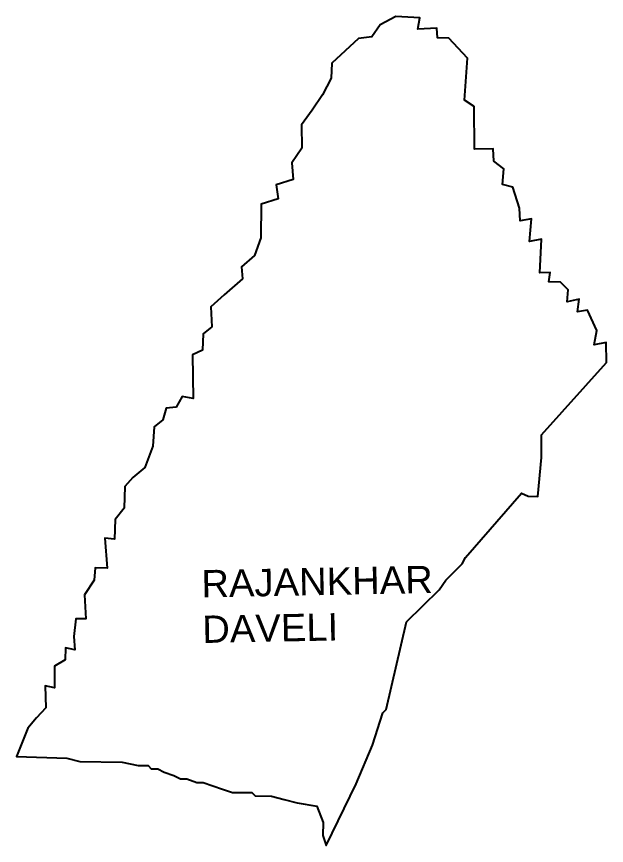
# Model space of a CAD drawing. Header units: metres. Extents: x 274773 to 283923, y 2080037 to 2083467.
# Drawn here: x 281578 to 283923, y 2080037 to 2083333 of the extents above; entities that cross this region are included whole.
import ezdxf

# ---------------------------------------------------------------- set-up
doc = ezdxf.new("R2010")
doc.units = ezdxf.units.M
doc.layers.add('VILLAGE BOUNDRY', color=10, linetype='Continuous')
doc.layers.add('VILLAGE NAME', color=250, linetype='Continuous')

msp = doc.modelspace()

# ---------------------------------------------------------------- linework, layer by layer
at = {"layer": 'VILLAGE BOUNDRY'}
msp.add_lwpolyline([(283034.1, 2080564.9), (283047.2, 2080577.7), (283128.3, 2080925.9), (283258.8, 2081053.9), (283285.1, 2081092.4), (283350.4, 2081156.4), (283363.5, 2081182.1), (283585.9, 2081438.4), (283611.6, 2081425.3), (283650.4, 2081424.9), (283664.9, 2081579.8), (283665.8, 2081670.4), (283923.3, 2081958.1), (283922.8, 2082036.6), (283874.6, 2082027.7), (283885.2, 2082084.4), (283848.1, 2082165.5), (283808.6, 2082158.6), (283814.8, 2082208.9), (283766.7, 2082199.1), (283771.5, 2082246.4), (283740.8, 2082276.4), (283694.3, 2082278.4), (283699, 2082315.3), (283658.1, 2082314.3), (283665.3, 2082447.5), (283617.2, 2082439.2), (283625.3, 2082529.4), (283580.1, 2082521), (283577.9, 2082571.4), (283550.6, 2082654.7), (283509.9, 2082665.5), (283514.8, 2082727.6), (283475.7, 2082757.7), (283473.4, 2082806.6), (283398.7, 2082806), (283397.8, 2082974.8), (283358.6, 2083001.1), (283370.5, 2083168.3), (283296.6, 2083247.7), (283251.5, 2083248.2), (283249.2, 2083286.7), (283173, 2083283.2), (283182, 2083327.5), (283086.1, 2083333), (283023.7, 2083299.7), (282990.7, 2083252.7), (282937.1, 2083245.9), (282831.6, 2083147.9), (282829.5, 2083088.7), (282794.9, 2083022.5), (282753.3, 2082961.5), (282711.7, 2082902), (282712.1, 2082810.2), (282673.3, 2082751.5), (282678.2, 2082684.8), (282610.3, 2082663.3), (282618.1, 2082608.5), (282550.1, 2082587), (282550, 2082453), (282523.8, 2082382.3), (282472.5, 2082338.4), (282476.2, 2082289.5), (282403.5, 2082226), (282350.8, 2082179.2), (282354.1, 2082099.2), (282320, 2082071.5), (282317.8, 2082006.3), (282278.1, 2081987.5), (282280.3, 2081814.3), (282236.7, 2081822.2), (282212.2, 2081779.5), (282172.7, 2081775.5), (282159.5, 2081729.8), (282125.3, 2081702.1), (282120.2, 2081625.1), (282088.2, 2081539.6), (282041.2, 2081500.2), (282008.3, 2081465), (282005.9, 2081377.7), (281970.1, 2081333.7), (281967.8, 2081255.2), (281929.8, 2081258.6), (281938.3, 2081140.1), (281890.3, 2081140.6), (281886.9, 2081091.8), (281848.2, 2081033), (281854.1, 2080938.2), (281814.6, 2080938.7), (281805.4, 2080867.7), (281810.4, 2080814.3), (281772.4, 2080822.2), (281771.8, 2080774.8), (281729.3, 2080750.1), (281729.7, 2080664.2), (281691.7, 2080671.3), (281694.9, 2080583.9), (281657.8, 2080544.4), (281623.4, 2080503.3), (281578.4, 2080390.6), (281778.3, 2080383.6), (281829.8, 2080370.2), (281997.9, 2080368.5), (282062.4, 2080354.9), (282101.2, 2080354.5), (282113.9, 2080341.5), (282139.8, 2080341.2), (282165.5, 2080328), (282204.2, 2080314.7), (282229.9, 2080301.5), (282255.7, 2080301.3), (282294.4, 2080287.9), (282320.3, 2080287.7), (282397.6, 2080261), (282436.2, 2080247.7), (282513.8, 2080246.9), (282526.6, 2080233.9), (282591.2, 2080233.2), (282642.8, 2080219.8), (282694.4, 2080206.3), (282771.8, 2080192.6), (282797, 2080127.7), (282796.5, 2080076), (282809, 2080037.1), (282927.8, 2080281.5), (282994, 2080436)], close=True, dxfattribs=at)

# ---------------------------------------------------------------- texts
at = {"layer": 'VILLAGE NAME', "insert": (282312, 2081131.9), "char_height": 108.748, "attachment_point": 1, "rotation": 1.1028}
msp.add_mtext_dynamic_manual_height_columns('{\\fArial|b0|i0|c0|p34;RAJANKHAR \\PDAVELI}', width=726.929, gutter_width=543.7, heights=[0], dxfattribs=at)

doc.saveas('drawing.dxf')
